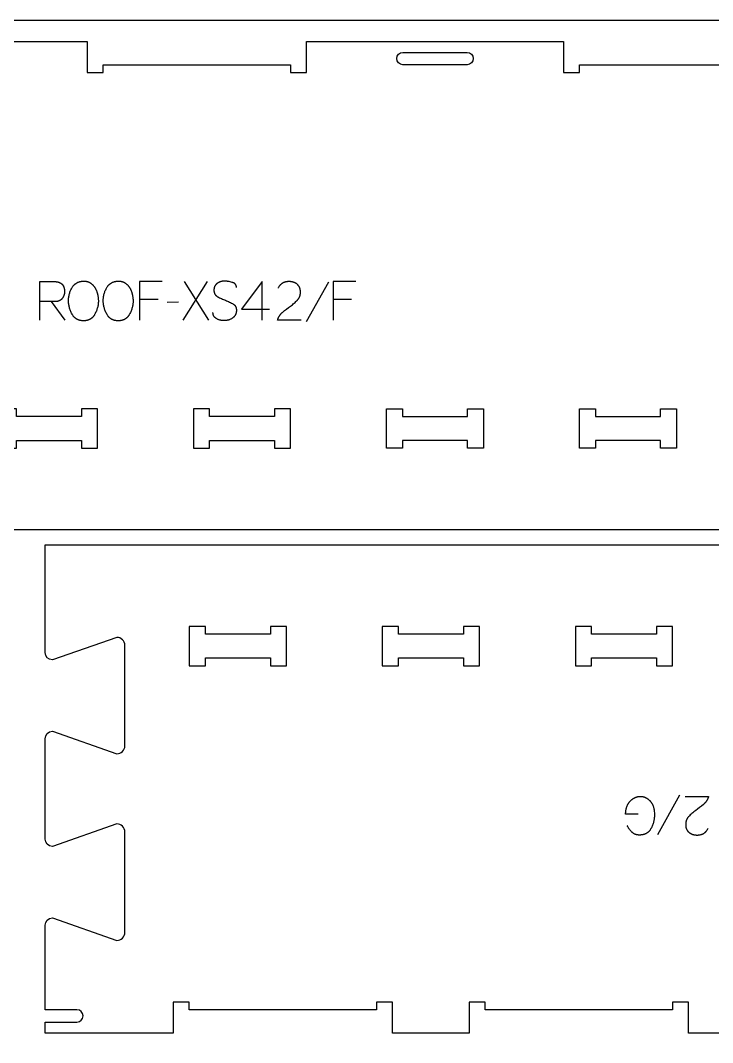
# Model space of a CAD drawing. Extents: x -17068 to -13885, y -84343 to -75479.
# Drawn here: x -15546 to -15008, y -78297 to -77503 of the extents above; entities that cross this region are included whole.
import ezdxf

# ---------------------------------------------------------------- set-up
doc = ezdxf.new("R2010")
doc.units = 0
for name, color, linetype in [('0_SHEET_SPRUCEPLY_2440X122', 1, 'CONTINUOUS'), ('1_ANYTOOL_1MMDEEP_LABELS_S', 2, 'CONTINUOUS'), ('3_ANYTOOL_CUTTHROUGH_INSID', 4, 'CONTINUOUS'), ('4_ANYTOOL_CUTTHROUGH_OUTSI', 5, 'CONTINUOUS')]:
    doc.layers.add(name, color=color, linetype=linetype)

msp = doc.modelspace()

# ---------------------------------------------------------------- linework, layer by layer
at = {"layer": '0_SHEET_SPRUCEPLY_2440X122'}
msp.add_lwpolyline([(-16696.52, -77502.96), (-16696.52, -78722.96), (-14256.52, -78722.96), (-14256.52, -77502.96)], close=True, dxfattribs=at)
at = {"layer": '1_ANYTOOL_1MMDEEP_LABELS_S'}
for points in [[(-15530.93, -77735.93), (-15530.93, -77705.93), (-15519.57, -77705.93), (-15519.08, -77705.94), (-15518.6, -77705.96), (-15518.37, -77705.98), (-15518.15, -77706), (-15517.92, -77706.03), (-15517.7, -77706.06), (-15517.49, -77706.09), (-15517.27, -77706.12), (-15517.07, -77706.16), (-15516.86, -77706.21), (-15516.66, -77706.26), (-15516.46, -77706.31), (-15516.27, -77706.36), (-15516.08, -77706.42), (-15515.9, -77706.49), (-15515.72, -77706.55), (-15515.54, -77706.62), (-15515.37, -77706.7), (-15515.2, -77706.78), (-15515.03, -77706.86), (-15514.87, -77706.95), (-15514.71, -77707.04), (-15514.56, -77707.13), (-15514.41, -77707.23), (-15514.26, -77707.33), (-15514.12, -77707.43), (-15513.98, -77707.54), (-15513.85, -77707.66), (-15513.72, -77707.77), (-15513.59, -77707.89), (-15513.47, -77708.02), (-15513.35, -77708.15), (-15513.24, -77708.28), (-15513.12, -77708.41), (-15513.02, -77708.55), (-15512.91, -77708.7), (-15512.82, -77708.85), (-15512.72, -77709), (-15512.63, -77709.15), (-15512.54, -77709.31), (-15512.46, -77709.47), (-15512.38, -77709.64), (-15512.3, -77709.81), (-15512.23, -77709.98), (-15512.16, -77710.16), (-15512.1, -77710.34), (-15512.04, -77710.53), (-15511.98, -77710.72), (-15511.93, -77710.91), (-15511.88, -77711.11), (-15511.83, -77711.31), (-15511.79, -77711.52), (-15511.76, -77711.73), (-15511.72, -77711.94), (-15511.69, -77712.15), (-15511.67, -77712.37), (-15511.65, -77712.6), (-15511.63, -77712.83), (-15511.61, -77713.29), (-15511.6, -77713.78), (-15511.6, -77713.95), (-15511.61, -77714.13), (-15511.61, -77714.3), (-15511.63, -77714.48), (-15511.64, -77714.65), (-15511.66, -77714.82), (-15511.68, -77714.99), (-15511.71, -77715.16), (-15511.74, -77715.33), (-15511.77, -77715.5), (-15511.81, -77715.67), (-15511.85, -77715.83), (-15511.89, -77716), (-15511.94, -77716.16), (-15511.99, -77716.32), (-15512.04, -77716.49), (-15512.1, -77716.65), (-15512.16, -77716.81), (-15512.23, -77716.97), (-15512.29, -77717.13), (-15512.36, -77717.29), (-15512.44, -77717.44), (-15512.52, -77717.6), (-15512.6, -77717.75), (-15512.68, -77717.91), (-15512.77, -77718.06), (-15512.86, -77718.21), (-15512.96, -77718.37), (-15513.06, -77718.52), (-15513.16, -77718.67), (-15513.27, -77718.81), (-15513.38, -77718.96), (-15513.49, -77719.11), (-15513.6, -77719.25), (-15513.72, -77719.38), (-15513.84, -77719.52), (-15513.96, -77719.64), (-15514.09, -77719.77), (-15514.21, -77719.88), (-15514.34, -77720), (-15514.47, -77720.11), (-15514.61, -77720.21), (-15514.74, -77720.31), (-15514.88, -77720.41), (-15515.02, -77720.5), (-15515.17, -77720.59), (-15515.31, -77720.67), (-15515.46, -77720.75), (-15515.61, -77720.83), (-15515.76, -77720.89), (-15515.92, -77720.96), (-15516.08, -77721.02), (-15516.24, -77721.08), (-15516.4, -77721.13), (-15516.57, -77721.18), (-15516.73, -77721.22), (-15516.9, -77721.26), (-15517.07, -77721.29), (-15517.25, -77721.32), (-15517.43, -77721.35), (-15517.6, -77721.37), (-15517.79, -77721.39), (-15517.97, -77721.4), (-15519.89, -77721.47), (-15521.93, -77721.49), (-15530.88, -77721.49)], [(-15435.66, -77705.93), (-15453.31, -77705.93), (-15453.31, -77735.93)], [(-15400.68, -77705.93), (-15419.58, -77735.93)], [(-15399.44, -77735.93), (-15418.38, -77705.93)], [(-15378.06, -77710.52), (-15378.06, -77710.33), (-15378.06, -77710.24), (-15378.07, -77710.15), (-15378.08, -77710.06), (-15378.08, -77709.97), (-15378.1, -77709.88), (-15378.11, -77709.79), (-15378.12, -77709.7), (-15378.14, -77709.62), (-15378.15, -77709.54), (-15378.17, -77709.45), (-15378.19, -77709.37), (-15378.21, -77709.29), (-15378.24, -77709.21), (-15378.26, -77709.13), (-15378.29, -77709.05), (-15378.32, -77708.97), (-15378.34, -77708.9), (-15378.38, -77708.82), (-15378.41, -77708.75), (-15378.44, -77708.68), (-15378.48, -77708.6), (-15378.52, -77708.53), (-15378.56, -77708.46), (-15378.6, -77708.39), (-15378.64, -77708.33), (-15378.68, -77708.26), (-15378.73, -77708.19), (-15378.78, -77708.13), (-15378.83, -77708.06), (-15378.88, -77708), (-15378.93, -77707.94), (-15378.98, -77707.88), (-15379.04, -77707.82), (-15379.09, -77707.76), (-15379.15, -77707.7), (-15379.21, -77707.65), (-15379.27, -77707.59), (-15379.34, -77707.54), (-15379.4, -77707.48), (-15379.47, -77707.43), (-15379.54, -77707.38), (-15379.61, -77707.33), (-15379.68, -77707.28), (-15379.75, -77707.23), (-15379.82, -77707.18), (-15379.9, -77707.14), (-15379.98, -77707.09), (-15380.06, -77707.05), (-15380.14, -77707), (-15380.22, -77706.96), (-15380.39, -77706.88), (-15380.57, -77706.8), (-15380.75, -77706.73), (-15380.94, -77706.66), (-15381.13, -77706.59), (-15381.33, -77706.53), (-15382.15, -77706.31), (-15382.95, -77706.12), (-15383.73, -77705.96), (-15384.5, -77705.83), (-15384.88, -77705.77), (-15385.26, -77705.72), (-15385.63, -77705.68), (-15386, -77705.65), (-15386.37, -77705.62), (-15386.73, -77705.61), (-15387.09, -77705.59), (-15387.44, -77705.59), (-15387.64, -77705.59), (-15387.83, -77705.6), (-15388.02, -77705.61), (-15388.21, -77705.62), (-15388.4, -77705.63), (-15388.59, -77705.65), (-15388.78, -77705.68), (-15388.97, -77705.7), (-15389.15, -77705.73), (-15389.33, -77705.77), (-15389.52, -77705.81), (-15389.7, -77705.85), (-15389.88, -77705.89), (-15390.06, -77705.94), (-15390.23, -77705.99), (-15390.41, -77706.05), (-15390.58, -77706.1), (-15390.76, -77706.17), (-15390.93, -77706.23), (-15391.1, -77706.3), (-15391.27, -77706.37), (-15391.44, -77706.45), (-15391.61, -77706.53), (-15391.77, -77706.61), (-15391.94, -77706.7), (-15392.1, -77706.79), (-15392.26, -77706.89), (-15392.42, -77706.98), (-15392.58, -77707.09), (-15392.74, -77707.19), (-15392.9, -77707.3), (-15393.06, -77707.41), (-15393.21, -77707.53), (-15393.36, -77707.65), (-15393.5, -77707.77), (-15393.64, -77707.89), (-15393.77, -77708.02), (-15393.9, -77708.15), (-15394.02, -77708.28), (-15394.14, -77708.42), (-15394.26, -77708.56), (-15394.37, -77708.7), (-15394.47, -77708.85), (-15394.57, -77709), (-15394.67, -77709.15), (-15394.76, -77709.31), (-15394.84, -77709.46), (-15394.92, -77709.62), (-15395, -77709.79), (-15395.07, -77709.96), (-15395.13, -77710.13), (-15395.19, -77710.3), (-15395.25, -77710.48), (-15395.3, -77710.66), (-15395.35, -77710.84), (-15395.39, -77711.02), (-15395.42, -77711.21), (-15395.45, -77711.4), (-15395.48, -77711.6), (-15395.5, -77711.8), (-15395.52, -77712), (-15395.53, -77712.2), (-15395.54, -77712.41), (-15395.54, -77712.62), (-15395.54, -77712.83), (-15395.53, -77713.05), (-15395.52, -77713.25), (-15395.5, -77713.46), (-15395.47, -77713.66), (-15395.44, -77713.85), (-15395.41, -77714.05), (-15395.36, -77714.24), (-15395.32, -77714.42), (-15395.27, -77714.6), (-15395.21, -77714.78), (-15395.14, -77714.96), (-15395.11, -77715.04), (-15395.07, -77715.13), (-15395.04, -77715.21), (-15395, -77715.3), (-15394.96, -77715.38), (-15394.92, -77715.46), (-15394.88, -77715.54), (-15394.83, -77715.62), (-15394.79, -77715.7), (-15394.74, -77715.78), (-15394.7, -77715.85), (-15394.65, -77715.93), (-15394.6, -77716), (-15394.54, -77716.08), (-15394.49, -77716.15), (-15394.44, -77716.22), (-15394.38, -77716.29), (-15394.32, -77716.36), (-15394.26, -77716.43), (-15394.2, -77716.5), (-15394.14, -77716.57), (-15394.08, -77716.64), (-15394.02, -77716.7), (-15393.95, -77716.77), (-15393.82, -77716.89), (-15393.67, -77717.02), (-15393.53, -77717.13), (-15393.38, -77717.25), (-15393.22, -77717.36), (-15393.06, -77717.47), (-15392.89, -77717.58), (-15392.71, -77717.68), (-15392, -77718.07), (-15391.27, -77718.45), (-15390.52, -77718.81), (-15389.76, -77719.17), (-15388.98, -77719.52), (-15388.18, -77719.85), (-15387.37, -77720.17), (-15386.54, -77720.48), (-15385.72, -77720.8), (-15384.91, -77721.12), (-15384.12, -77721.47), (-15383.36, -77721.83), (-15382.61, -77722.2), (-15381.89, -77722.59), (-15381.18, -77723), (-15380.5, -77723.42), (-15380.33, -77723.53), (-15380.17, -77723.64), (-15380.02, -77723.76), (-15379.94, -77723.82), (-15379.87, -77723.88), (-15379.8, -77723.94), (-15379.73, -77724), (-15379.66, -77724.07), (-15379.59, -77724.13), (-15379.53, -77724.2), (-15379.46, -77724.27), (-15379.4, -77724.33), (-15379.34, -77724.4), (-15379.28, -77724.47), (-15379.22, -77724.54), (-15379.16, -77724.61), (-15379.1, -77724.69), (-15379.05, -77724.76), (-15379, -77724.84), (-15378.95, -77724.91), (-15378.9, -77724.99), (-15378.85, -77725.07), (-15378.8, -77725.14), (-15378.75, -77725.22), (-15378.71, -77725.3), (-15378.67, -77725.39), (-15378.63, -77725.47), (-15378.59, -77725.55), (-15378.55, -77725.64), (-15378.51, -77725.72), (-15378.48, -77725.81), (-15378.44, -77725.9), (-15378.41, -77725.98), (-15378.38, -77726.07), (-15378.35, -77726.16), (-15378.32, -77726.26), (-15378.3, -77726.35), (-15378.25, -77726.54), (-15378.2, -77726.73), (-15378.17, -77726.92), (-15378.14, -77727.12), (-15378.11, -77727.33), (-15378.09, -77727.53), (-15378.08, -77727.75), (-15378.07, -77727.96), (-15378.07, -77728.18), (-15378.07, -77728.4), (-15378.08, -77728.63), (-15378.1, -77728.86), (-15378.12, -77729.09), (-15378.15, -77729.32), (-15378.18, -77729.54), (-15378.21, -77729.76), (-15378.26, -77729.98), (-15378.3, -77730.19), (-15378.35, -77730.4), (-15378.41, -77730.61), (-15378.47, -77730.81), (-15378.54, -77731.01), (-15378.61, -77731.2), (-15378.69, -77731.39), (-15378.77, -77731.58), (-15378.85, -77731.76), (-15378.95, -77731.94), (-15379.04, -77732.11), (-15379.14, -77732.29), (-15379.25, -77732.45), (-15379.36, -77732.62), (-15379.48, -77732.78), (-15379.6, -77732.93), (-15379.73, -77733.09), (-15379.86, -77733.24), (-15380, -77733.38), (-15380.14, -77733.52), (-15380.28, -77733.66), (-15380.44, -77733.8), (-15380.59, -77733.93), (-15380.75, -77734.05), (-15380.92, -77734.18), (-15381.09, -77734.3), (-15381.27, -77734.41), (-15381.63, -77734.63), (-15382, -77734.84), (-15382.36, -77735.03), (-15382.73, -77735.21), (-15383.11, -77735.38), (-15383.49, -77735.53), (-15383.68, -77735.6), (-15383.87, -77735.67), (-15384.06, -77735.73), (-15384.25, -77735.79), (-15384.45, -77735.85), (-15384.64, -77735.9), (-15384.84, -77735.95), (-15385.04, -77735.99), (-15385.23, -77736.04), (-15385.43, -77736.08), (-15385.63, -77736.11), (-15385.83, -77736.14), (-15386.03, -77736.17), (-15386.23, -77736.2), (-15386.64, -77736.24), (-15387.05, -77736.26), (-15387.46, -77736.28), (-15387.88, -77736.28), (-15388.28, -77736.26), (-15388.69, -77736.23), (-15389.09, -77736.2), (-15389.48, -77736.14), (-15389.87, -77736.08), (-15390.26, -77736), (-15390.64, -77735.91), (-15391.02, -77735.81), (-15391.39, -77735.69), (-15391.76, -77735.57), (-15392.12, -77735.42), (-15392.48, -77735.27), (-15392.83, -77735.1), (-15393.18, -77734.93), (-15393.53, -77734.73), (-15393.7, -77734.63), (-15393.86, -77734.53), (-15394.02, -77734.42), (-15394.17, -77734.31), (-15394.32, -77734.2), (-15394.46, -77734.09), (-15394.6, -77733.97), (-15394.73, -77733.85), (-15394.85, -77733.72), (-15394.97, -77733.6), (-15395.09, -77733.47), (-15395.2, -77733.33), (-15395.25, -77733.27), (-15395.3, -77733.2), (-15395.35, -77733.13), (-15395.4, -77733.06), (-15395.45, -77732.99), (-15395.5, -77732.92), (-15395.54, -77732.85), (-15395.58, -77732.77), (-15395.63, -77732.7), (-15395.67, -77732.63), (-15395.71, -77732.55), (-15395.75, -77732.47), (-15395.78, -77732.4), (-15395.82, -77732.32), (-15395.85, -77732.24), (-15395.88, -77732.17), (-15395.92, -77732.09), (-15395.95, -77732.01), (-15395.97, -77731.93), (-15396, -77731.84), (-15396.05, -77731.68), (-15396.1, -77731.51), (-15396.14, -77731.34), (-15396.17, -77731.17), (-15396.2, -77730.99), (-15396.23, -77730.81), (-15396.25, -77730.63), (-15396.26, -77730.44), (-15396.27, -77730.25), (-15396.27, -77730.06)], [(-15358.04, -77735.93), (-15358, -77705.89), (-15374.03, -77727.28)], [(-15327.83, -77735.89), (-15346.13, -77735.85), (-15345.98, -77735.39), (-15345.9, -77735.17), (-15345.82, -77734.95), (-15345.73, -77734.73), (-15345.65, -77734.51), (-15345.55, -77734.29), (-15345.46, -77734.08), (-15345.36, -77733.87), (-15345.25, -77733.66), (-15345.15, -77733.46), (-15345.04, -77733.26), (-15344.92, -77733.05), (-15344.8, -77732.86), (-15344.68, -77732.66), (-15344.56, -77732.47), (-15344.43, -77732.28), (-15344.3, -77732.09), (-15344.16, -77731.9), (-15344.02, -77731.72), (-15343.88, -77731.54), (-15343.73, -77731.36), (-15343.58, -77731.18), (-15343.43, -77731.01), (-15343.27, -77730.83), (-15343.11, -77730.66), (-15342.95, -77730.5), (-15342.78, -77730.33), (-15342.61, -77730.17), (-15342.44, -77730.01), (-15342.08, -77729.7), (-15340.6, -77728.48), (-15339.11, -77727.29), (-15337.6, -77726.13), (-15336.08, -77725), (-15335.32, -77724.44), (-15334.59, -77723.87), (-15333.88, -77723.3), (-15333.19, -77722.71), (-15332.52, -77722.12), (-15331.88, -77721.52), (-15331.26, -77720.91), (-15330.66, -77720.29), (-15330.51, -77720.13), (-15330.37, -77719.98), (-15330.23, -77719.81), (-15330.1, -77719.65), (-15329.98, -77719.49), (-15329.85, -77719.32), (-15329.74, -77719.15), (-15329.62, -77718.98), (-15329.52, -77718.8), (-15329.41, -77718.62), (-15329.31, -77718.44), (-15329.22, -77718.26), (-15329.13, -77718.08), (-15329.04, -77717.89), (-15328.96, -77717.71), (-15328.89, -77717.52), (-15328.82, -77717.32), (-15328.75, -77717.13), (-15328.69, -77716.93), (-15328.63, -77716.73), (-15328.58, -77716.53), (-15328.53, -77716.33), (-15328.49, -77716.12), (-15328.45, -77715.91), (-15328.41, -77715.7), (-15328.38, -77715.49), (-15328.36, -77715.27), (-15328.34, -77715.05), (-15328.32, -77714.83), (-15328.31, -77714.61), (-15328.3, -77714.39), (-15328.3, -77714.16), (-15328.3, -77713.91), (-15328.31, -77713.67), (-15328.32, -77713.42), (-15328.34, -77713.18), (-15328.36, -77712.95), (-15328.39, -77712.72), (-15328.42, -77712.49), (-15328.46, -77712.27), (-15328.5, -77712.05), (-15328.55, -77711.83), (-15328.6, -77711.62), (-15328.65, -77711.41), (-15328.72, -77711.21), (-15328.78, -77711.01), (-15328.85, -77710.81), (-15328.93, -77710.62), (-15329.01, -77710.43), (-15329.1, -77710.24), (-15329.19, -77710.06), (-15329.29, -77709.88), (-15329.39, -77709.7), (-15329.49, -77709.53), (-15329.61, -77709.37), (-15329.72, -77709.2), (-15329.84, -77709.04), (-15329.97, -77708.89), (-15330.1, -77708.74), (-15330.23, -77708.59), (-15330.38, -77708.44), (-15330.52, -77708.3), (-15330.67, -77708.17), (-15330.83, -77708.03), (-15330.99, -77707.9), (-15331.15, -77707.78), (-15331.31, -77707.66), (-15331.48, -77707.54), (-15331.65, -77707.43), (-15331.82, -77707.32), (-15332, -77707.22), (-15332.17, -77707.11), (-15332.35, -77707.02), (-15332.54, -77706.93), (-15332.72, -77706.84), (-15332.91, -77706.75), (-15333.1, -77706.67), (-15333.29, -77706.6), (-15333.49, -77706.53), (-15333.69, -77706.46), (-15333.89, -77706.39), (-15334.09, -77706.34), (-15334.3, -77706.28), (-15334.51, -77706.23), (-15334.72, -77706.18), (-15334.93, -77706.14), (-15335.15, -77706.1), (-15335.37, -77706.06), (-15335.59, -77706.03), (-15335.81, -77706.01), (-15336.04, -77705.98), (-15336.27, -77705.97), (-15336.5, -77705.95), (-15336.74, -77705.94), (-15337.21, -77705.93), (-15337.58, -77705.94), (-15337.94, -77705.95), (-15338.29, -77705.98), (-15338.64, -77706.01), (-15338.98, -77706.06), (-15339.31, -77706.11), (-15339.64, -77706.18), (-15339.96, -77706.25), (-15340.28, -77706.34), (-15340.43, -77706.38), (-15340.58, -77706.43), (-15340.73, -77706.48), (-15340.88, -77706.54), (-15341.03, -77706.59), (-15341.18, -77706.65), (-15341.32, -77706.71), (-15341.47, -77706.77), (-15341.61, -77706.84), (-15341.75, -77706.91), (-15341.89, -77706.98), (-15342.02, -77707.05), (-15342.16, -77707.13), (-15342.29, -77707.21), (-15342.42, -77707.29), (-15342.55, -77707.37), (-15342.68, -77707.46), (-15342.81, -77707.55), (-15342.93, -77707.64), (-15343.06, -77707.73), (-15343.18, -77707.83), (-15343.3, -77707.93), (-15343.42, -77708.03), (-15343.54, -77708.13), (-15343.65, -77708.24), (-15343.77, -77708.34), (-15343.88, -77708.45), (-15343.99, -77708.57), (-15344.1, -77708.68), (-15344.2, -77708.8), (-15344.31, -77708.92), (-15344.41, -77709.05), (-15344.62, -77709.3), (-15344.81, -77709.56), (-15345, -77709.84), (-15345.19, -77710.12), (-15345.36, -77710.42), (-15345.53, -77710.72), (-15345.7, -77711.03)], [(-15306.61, -77706.4), (-15323.8, -77737.18)], [(-15285.36, -77705.93), (-15303.01, -77705.93), (-15303.01, -77735.93)], [(-15521.93, -77721.49), (-15511.47, -77735.98)], [(-15438.83, -77719.9), (-15453.31, -77719.9)], [(-15423.01, -77722.05), (-15431.8, -77722.13)], [(-15288.53, -77719.9), (-15303.01, -77719.9)], [(-15374.03, -77727.28), (-15352.26, -77727.28)], [(-15065.89, -78119.88), (-15075.67, -78119.84), (-15075.63, -78119.01), (-15075.57, -78118.2), (-15075.53, -78117.81), (-15075.48, -78117.43), (-15075.43, -78117.05), (-15075.37, -78116.67), (-15075.3, -78116.3), (-15075.23, -78115.94), (-15075.15, -78115.59), (-15075.06, -78115.24), (-15074.97, -78114.9), (-15074.87, -78114.56), (-15074.77, -78114.23), (-15074.65, -78113.91), (-15074.53, -78113.59), (-15074.41, -78113.28), (-15074.28, -78112.98), (-15074.14, -78112.68), (-15073.99, -78112.39), (-15073.84, -78112.1), (-15073.68, -78111.82), (-15073.52, -78111.55), (-15073.34, -78111.28), (-15073.17, -78111.02), (-15072.98, -78110.77), (-15072.79, -78110.52), (-15072.59, -78110.28), (-15072.39, -78110.04), (-15072.18, -78109.82), (-15071.96, -78109.59), (-15071.74, -78109.38), (-15071.51, -78109.17), (-15071.29, -78108.96), (-15071.06, -78108.77), (-15070.84, -78108.58), (-15070.61, -78108.4), (-15070.38, -78108.22), (-15070.15, -78108.05), (-15069.92, -78107.89), (-15069.69, -78107.74), (-15069.45, -78107.59), (-15069.22, -78107.45), (-15068.98, -78107.31), (-15068.75, -78107.18), (-15068.51, -78107.06), (-15068.27, -78106.95), (-15068.03, -78106.84), (-15067.78, -78106.74), (-15067.54, -78106.64), (-15067.3, -78106.56), (-15067.05, -78106.48), (-15066.8, -78106.4), (-15066.55, -78106.33), (-15066.3, -78106.27), (-15066.05, -78106.22), (-15065.8, -78106.17), (-15065.55, -78106.13), (-15065.29, -78106.1), (-15065.04, -78106.07), (-15064.78, -78106.05), (-15064.52, -78106.04), (-15064.27, -78106.04), (-15064.01, -78106.04), (-15063.75, -78106.04), (-15063.49, -78106.06), (-15063.24, -78106.08), (-15062.98, -78106.11), (-15062.73, -78106.15), (-15062.48, -78106.19), (-15062.23, -78106.24), (-15061.98, -78106.3), (-15061.74, -78106.36), (-15061.49, -78106.43), (-15061.25, -78106.51), (-15061.01, -78106.59), (-15060.77, -78106.69), (-15060.53, -78106.79), (-15060.29, -78106.89), (-15060.05, -78107.01), (-15059.82, -78107.13), (-15059.59, -78107.25), (-15059.35, -78107.39), (-15059.12, -78107.53), (-15058.89, -78107.68), (-15058.67, -78107.83), (-15058.44, -78108), (-15058.21, -78108.17), (-15057.99, -78108.34), (-15057.77, -78108.53), (-15057.55, -78108.72), (-15057.33, -78108.91), (-15057.11, -78109.12), (-15056.89, -78109.33), (-15056.68, -78109.55), (-15056.47, -78109.78), (-15056.26, -78110.01), (-15056.07, -78110.25), (-15055.88, -78110.5), (-15055.69, -78110.76), (-15055.51, -78111.02), (-15055.34, -78111.29), (-15055.18, -78111.57), (-15055.02, -78111.86), (-15054.87, -78112.15), (-15054.73, -78112.46), (-15054.59, -78112.77), (-15054.46, -78113.08), (-15054.34, -78113.41), (-15054.22, -78113.74), (-15054.11, -78114.08), (-15054, -78114.43), (-15053.91, -78114.79), (-15053.82, -78115.15), (-15053.73, -78115.52), (-15053.66, -78115.9), (-15053.59, -78116.28), (-15053.52, -78116.68), (-15053.47, -78117.08), (-15053.42, -78117.49), (-15053.37, -78117.9), (-15053.3, -78118.76), (-15053.26, -78119.65), (-15053.25, -78120.56), (-15053.26, -78121.24), (-15053.29, -78121.92), (-15053.35, -78122.59), (-15053.42, -78123.26), (-15053.51, -78123.93), (-15053.63, -78124.59), (-15053.76, -78125.25), (-15053.92, -78125.91), (-15054.1, -78126.56), (-15054.3, -78127.21), (-15054.52, -78127.86), (-15054.76, -78128.5), (-15055.02, -78129.14), (-15055.3, -78129.78), (-15055.61, -78130.41), (-15055.93, -78131.04), (-15056.1, -78131.35), (-15056.28, -78131.65), (-15056.46, -78131.94), (-15056.66, -78132.22), (-15056.86, -78132.49), (-15056.96, -78132.62), (-15057.06, -78132.75), (-15057.17, -78132.88), (-15057.28, -78133), (-15057.39, -78133.13), (-15057.5, -78133.25), (-15057.61, -78133.36), (-15057.73, -78133.48), (-15057.84, -78133.59), (-15057.96, -78133.7), (-15058.08, -78133.81), (-15058.2, -78133.91), (-15058.33, -78134.01), (-15058.45, -78134.11), (-15058.58, -78134.21), (-15058.71, -78134.3), (-15058.84, -78134.4), (-15058.97, -78134.49), (-15059.11, -78134.57), (-15059.25, -78134.66), (-15059.38, -78134.74), (-15059.52, -78134.82), (-15059.67, -78134.9), (-15059.81, -78134.97), (-15059.96, -78135.04), (-15060.1, -78135.11), (-15060.25, -78135.18), (-15060.4, -78135.25), (-15060.55, -78135.31), (-15060.71, -78135.37), (-15060.87, -78135.43), (-15061.02, -78135.48), (-15061.34, -78135.59), (-15061.67, -78135.68), (-15062.01, -78135.76), (-15062.35, -78135.84), (-15062.7, -78135.9), (-15063.06, -78135.96), (-15063.42, -78136), (-15063.79, -78136.03), (-15064.17, -78136.06), (-15064.56, -78136.07), (-15064.95, -78136.08), (-15065.17, -78136.08), (-15065.4, -78136.07), (-15065.61, -78136.06), (-15065.83, -78136.04), (-15066.04, -78136.02), (-15066.25, -78136), (-15066.46, -78135.97), (-15066.67, -78135.94), (-15066.87, -78135.9), (-15067.07, -78135.86), (-15067.27, -78135.81), (-15067.46, -78135.76), (-15067.65, -78135.7), (-15067.84, -78135.64), (-15068.03, -78135.58), (-15068.21, -78135.51), (-15068.39, -78135.44), (-15068.57, -78135.36), (-15068.75, -78135.28), (-15068.92, -78135.19), (-15069.09, -78135.1), (-15069.26, -78135), (-15069.43, -78134.9), (-15069.59, -78134.8), (-15069.75, -78134.69), (-15069.91, -78134.58), (-15070.06, -78134.46), (-15070.22, -78134.34), (-15070.37, -78134.21), (-15070.51, -78134.08), (-15070.66, -78133.95), (-15070.8, -78133.81), (-15071.08, -78133.52), (-15071.35, -78133.23), (-15071.62, -78132.93), (-15071.87, -78132.63), (-15072.13, -78132.33), (-15072.37, -78132.02), (-15072.61, -78131.7), (-15072.84, -78131.39), (-15073.07, -78131.06), (-15073.29, -78130.73), (-15073.5, -78130.4), (-15073.71, -78130.06), (-15073.91, -78129.72), (-15074.1, -78129.37), (-15074.29, -78129.02), (-15074.47, -78128.66)], [(-15050.68, -78135.61), (-15033.49, -78104.84)], [(-15029.47, -78106.12), (-15011.17, -78106.16), (-15011.31, -78106.62), (-15011.39, -78106.84), (-15011.47, -78107.07), (-15011.56, -78107.29), (-15011.65, -78107.5), (-15011.74, -78107.72), (-15011.84, -78107.93), (-15011.94, -78108.14), (-15012.04, -78108.35), (-15012.15, -78108.55), (-15012.26, -78108.76), (-15012.37, -78108.96), (-15012.49, -78109.16), (-15012.61, -78109.35), (-15012.73, -78109.54), (-15012.86, -78109.74), (-15013, -78109.92), (-15013.13, -78110.11), (-15013.27, -78110.29), (-15013.41, -78110.48), (-15013.56, -78110.65), (-15013.71, -78110.83), (-15013.86, -78111.01), (-15014.02, -78111.18), (-15014.18, -78111.35), (-15014.34, -78111.51), (-15014.51, -78111.68), (-15014.68, -78111.84), (-15014.86, -78112), (-15015.22, -78112.31), (-15016.69, -78113.53), (-15018.18, -78114.72), (-15019.69, -78115.88), (-15021.22, -78117.01), (-15021.97, -78117.57), (-15022.7, -78118.14), (-15023.41, -78118.71), (-15024.1, -78119.3), (-15024.77, -78119.89), (-15025.41, -78120.49), (-15026.04, -78121.1), (-15026.64, -78121.72), (-15026.78, -78121.88), (-15026.92, -78122.04), (-15027.06, -78122.2), (-15027.19, -78122.36), (-15027.32, -78122.53), (-15027.44, -78122.69), (-15027.56, -78122.86), (-15027.67, -78123.04), (-15027.78, -78123.21), (-15027.88, -78123.39), (-15027.98, -78123.57), (-15028.07, -78123.75), (-15028.16, -78123.93), (-15028.25, -78124.12), (-15028.33, -78124.31), (-15028.4, -78124.5), (-15028.48, -78124.69), (-15028.54, -78124.88), (-15028.6, -78125.08), (-15028.66, -78125.28), (-15028.72, -78125.48), (-15028.76, -78125.69), (-15028.81, -78125.89), (-15028.85, -78126.1), (-15028.88, -78126.31), (-15028.91, -78126.52), (-15028.94, -78126.74), (-15028.96, -78126.96), (-15028.97, -78127.18), (-15028.98, -78127.4), (-15028.99, -78127.62), (-15028.99, -78127.85), (-15028.99, -78128.1), (-15028.98, -78128.35), (-15028.97, -78128.59), (-15028.95, -78128.83), (-15028.93, -78129.06), (-15028.9, -78129.29), (-15028.87, -78129.52), (-15028.84, -78129.74), (-15028.79, -78129.96), (-15028.75, -78130.18), (-15028.7, -78130.39), (-15028.64, -78130.6), (-15028.58, -78130.8), (-15028.51, -78131.01), (-15028.44, -78131.2), (-15028.36, -78131.4), (-15028.28, -78131.59), (-15028.19, -78131.77), (-15028.1, -78131.95), (-15028.01, -78132.13), (-15027.9, -78132.31), (-15027.8, -78132.48), (-15027.69, -78132.64), (-15027.57, -78132.81), (-15027.45, -78132.97), (-15027.32, -78133.12), (-15027.19, -78133.28), (-15027.06, -78133.42), (-15026.92, -78133.57), (-15026.77, -78133.71), (-15026.62, -78133.85), (-15026.47, -78133.98), (-15026.31, -78134.11), (-15026.14, -78134.23), (-15025.98, -78134.35), (-15025.81, -78134.47), (-15025.64, -78134.58), (-15025.47, -78134.69), (-15025.3, -78134.8), (-15025.12, -78134.9), (-15024.94, -78134.99), (-15024.76, -78135.09), (-15024.57, -78135.17), (-15024.38, -78135.26), (-15024.19, -78135.34), (-15024, -78135.41), (-15023.8, -78135.49), (-15023.6, -78135.55), (-15023.4, -78135.62), (-15023.2, -78135.68), (-15022.99, -78135.73), (-15022.79, -78135.78), (-15022.57, -78135.83), (-15022.36, -78135.87), (-15022.14, -78135.91), (-15021.93, -78135.95), (-15021.7, -78135.98), (-15021.48, -78136), (-15021.25, -78136.03), (-15021.02, -78136.05), (-15020.79, -78136.06), (-15020.56, -78136.07), (-15020.08, -78136.08), (-15019.71, -78136.07), (-15019.35, -78136.06), (-15019, -78136.03), (-15018.65, -78136), (-15018.31, -78135.95), (-15017.98, -78135.9), (-15017.65, -78135.83), (-15017.33, -78135.76), (-15017.02, -78135.67), (-15016.86, -78135.63), (-15016.71, -78135.58), (-15016.56, -78135.53), (-15016.41, -78135.48), (-15016.26, -78135.42), (-15016.11, -78135.36), (-15015.97, -78135.3), (-15015.83, -78135.24), (-15015.68, -78135.17), (-15015.54, -78135.1), (-15015.41, -78135.03), (-15015.27, -78134.96), (-15015.13, -78134.88), (-15015, -78134.8), (-15014.87, -78134.72), (-15014.74, -78134.64), (-15014.61, -78134.55), (-15014.48, -78134.46), (-15014.36, -78134.37), (-15014.23, -78134.28), (-15014.11, -78134.18), (-15013.99, -78134.09), (-15013.87, -78133.99), (-15013.76, -78133.88), (-15013.64, -78133.78), (-15013.53, -78133.67), (-15013.42, -78133.56), (-15013.3, -78133.44), (-15013.2, -78133.33), (-15013.09, -78133.21), (-15012.98, -78133.09), (-15012.88, -78132.97), (-15012.68, -78132.71), (-15012.48, -78132.45), (-15012.29, -78132.17), (-15012.11, -78131.89), (-15011.93, -78131.6), (-15011.76, -78131.29), (-15011.59, -78130.98)]]:
    msp.add_lwpolyline(points, dxfattribs=at)
for points in [[(-15496.47, -77705.59), (-15496.1, -77705.6), (-15495.73, -77705.61), (-15495.38, -77705.64), (-15495.03, -77705.68), (-15494.85, -77705.71), (-15494.68, -77705.73), (-15494.51, -77705.77), (-15494.35, -77705.8), (-15494.18, -77705.83), (-15494.02, -77705.87), (-15493.86, -77705.92), (-15493.7, -77705.96), (-15493.54, -77706.01), (-15493.38, -77706.06), (-15493.23, -77706.11), (-15493.07, -77706.17), (-15492.92, -77706.23), (-15492.77, -77706.29), (-15492.62, -77706.35), (-15492.48, -77706.42), (-15492.33, -77706.49), (-15492.19, -77706.57), (-15492.05, -77706.64), (-15491.91, -77706.72), (-15491.77, -77706.8), (-15491.64, -77706.89), (-15491.5, -77706.98), (-15491.37, -77707.07), (-15491.11, -77707.26), (-15490.86, -77707.45), (-15490.61, -77707.65), (-15490.37, -77707.86), (-15490.13, -77708.07), (-15489.9, -77708.29), (-15489.68, -77708.51), (-15489.46, -77708.75), (-15489.25, -77708.98), (-15489.04, -77709.23), (-15488.84, -77709.48), (-15488.64, -77709.73), (-15488.45, -77710), (-15488.27, -77710.26), (-15488.09, -77710.54), (-15487.92, -77710.82), (-15487.75, -77711.1), (-15487.59, -77711.39), (-15487.44, -77711.69), (-15487.29, -77711.98), (-15487.15, -77712.28), (-15487.01, -77712.59), (-15486.88, -77712.9), (-15486.75, -77713.21), (-15486.63, -77713.52), (-15486.52, -77713.84), (-15486.41, -77714.17), (-15486.31, -77714.49), (-15486.21, -77714.82), (-15486.12, -77715.15), (-15486.03, -77715.49), (-15485.95, -77715.83), (-15485.8, -77716.52), (-15485.68, -77717.19), (-15485.57, -77717.86), (-15485.48, -77718.52), (-15485.41, -77719.18), (-15485.37, -77719.83), (-15485.34, -77720.47), (-15485.33, -77721.1), (-15485.34, -77721.74), (-15485.37, -77722.38), (-15485.42, -77723.02), (-15485.5, -77723.65), (-15485.6, -77724.29), (-15485.72, -77724.93), (-15485.86, -77725.57), (-15486.02, -77726.2), (-15486.2, -77726.84), (-15486.41, -77727.48), (-15486.63, -77728.12), (-15486.88, -77728.75), (-15487.15, -77729.39), (-15487.44, -77730.03), (-15487.76, -77730.67), (-15488.09, -77731.3), (-15488.27, -77731.62), (-15488.45, -77731.92), (-15488.64, -77732.22), (-15488.83, -77732.5), (-15489.03, -77732.77), (-15489.24, -77733.04), (-15489.45, -77733.29), (-15489.67, -77733.54), (-15489.79, -77733.65), (-15489.9, -77733.77), (-15490.01, -77733.88), (-15490.13, -77733.99), (-15490.25, -77734.1), (-15490.37, -77734.21), (-15490.49, -77734.31), (-15490.61, -77734.41), (-15490.74, -77734.51), (-15490.86, -77734.61), (-15490.99, -77734.7), (-15491.12, -77734.79), (-15491.25, -77734.88), (-15491.38, -77734.97), (-15491.52, -77735.05), (-15491.65, -77735.13), (-15491.79, -77735.21), (-15491.93, -77735.28), (-15492.07, -77735.36), (-15492.21, -77735.43), (-15492.35, -77735.5), (-15492.5, -77735.56), (-15492.65, -77735.63), (-15492.79, -77735.69), (-15492.94, -77735.75), (-15493.09, -77735.8), (-15493.25, -77735.86), (-15493.4, -77735.91), (-15493.71, -77736), (-15494.03, -77736.09), (-15494.36, -77736.16), (-15494.69, -77736.23), (-15495.03, -77736.28), (-15495.37, -77736.33), (-15495.72, -77736.36), (-15496.08, -77736.38), (-15496.44, -77736.4), (-15496.81, -77736.4), (-15497.2, -77736.4), (-15497.57, -77736.38), (-15497.94, -77736.36), (-15498.3, -77736.32), (-15498.66, -77736.28), (-15499.01, -77736.22), (-15499.35, -77736.16), (-15499.69, -77736.08), (-15500.01, -77735.99), (-15500.34, -77735.9), (-15500.5, -77735.85), (-15500.65, -77735.79), (-15500.81, -77735.73), (-15500.96, -77735.68), (-15501.11, -77735.61), (-15501.27, -77735.55), (-15501.41, -77735.48), (-15501.56, -77735.41), (-15501.71, -77735.34), (-15501.85, -77735.27), (-15501.99, -77735.19), (-15502.13, -77735.11), (-15502.27, -77735.03), (-15502.41, -77734.94), (-15502.54, -77734.85), (-15502.68, -77734.76), (-15502.81, -77734.67), (-15502.94, -77734.58), (-15503.07, -77734.48), (-15503.2, -77734.38), (-15503.32, -77734.28), (-15503.45, -77734.17), (-15503.57, -77734.06), (-15503.69, -77733.95), (-15503.81, -77733.84), (-15503.92, -77733.73), (-15504.04, -77733.61), (-15504.15, -77733.49), (-15504.27, -77733.36), (-15504.38, -77733.24), (-15504.59, -77732.98), (-15504.8, -77732.71), (-15505, -77732.43), (-15505.2, -77732.15), (-15505.39, -77731.85), (-15505.57, -77731.54), (-15505.75, -77731.22), (-15506.08, -77730.57), (-15506.4, -77729.92), (-15506.69, -77729.27), (-15506.96, -77728.62), (-15507.21, -77727.97), (-15507.43, -77727.32), (-15507.64, -77726.67), (-15507.82, -77726.02), (-15507.98, -77725.37), (-15508.12, -77724.72), (-15508.24, -77724.07), (-15508.34, -77723.42), (-15508.42, -77722.76), (-15508.47, -77722.11), (-15508.5, -77721.46), (-15508.51, -77720.8), (-15508.5, -77720.11), (-15508.47, -77719.42), (-15508.41, -77718.74), (-15508.33, -77718.07), (-15508.23, -77717.4), (-15508.11, -77716.73), (-15507.96, -77716.07), (-15507.79, -77715.42), (-15507.6, -77714.77), (-15507.38, -77714.13), (-15507.15, -77713.5), (-15506.89, -77712.87), (-15506.6, -77712.25), (-15506.3, -77711.63), (-15505.97, -77711.02), (-15505.62, -77710.41), (-15505.44, -77710.12), (-15505.25, -77709.83), (-15505.05, -77709.55), (-15504.84, -77709.28), (-15504.63, -77709.02), (-15504.42, -77708.77), (-15504.19, -77708.53), (-15503.96, -77708.3), (-15503.85, -77708.19), (-15503.73, -77708.08), (-15503.61, -77707.97), (-15503.48, -77707.87), (-15503.36, -77707.77), (-15503.23, -77707.67), (-15503.11, -77707.57), (-15502.98, -77707.47), (-15502.85, -77707.38), (-15502.71, -77707.29), (-15502.58, -77707.2), (-15502.45, -77707.12), (-15502.31, -77707.03), (-15502.17, -77706.95), (-15502.03, -77706.87), (-15501.89, -77706.8), (-15501.74, -77706.72), (-15501.6, -77706.65), (-15501.3, -77706.51), (-15501, -77706.39), (-15500.69, -77706.27), (-15500.37, -77706.16), (-15500.05, -77706.06), (-15499.72, -77705.97), (-15499.39, -77705.89), (-15499.05, -77705.82), (-15498.7, -77705.76), (-15498.34, -77705.71), (-15497.98, -77705.67), (-15497.61, -77705.63), (-15497.24, -77705.61), (-15496.86, -77705.6)], [(-15469.51, -77705.59), (-15469.14, -77705.6), (-15468.78, -77705.61), (-15468.42, -77705.64), (-15468.07, -77705.68), (-15467.9, -77705.71), (-15467.73, -77705.73), (-15467.56, -77705.77), (-15467.39, -77705.8), (-15467.22, -77705.83), (-15467.06, -77705.87), (-15466.9, -77705.92), (-15466.74, -77705.96), (-15466.58, -77706.01), (-15466.42, -77706.06), (-15466.27, -77706.11), (-15466.11, -77706.17), (-15465.96, -77706.23), (-15465.81, -77706.29), (-15465.67, -77706.35), (-15465.52, -77706.42), (-15465.37, -77706.49), (-15465.23, -77706.57), (-15465.09, -77706.64), (-15464.95, -77706.72), (-15464.81, -77706.8), (-15464.68, -77706.89), (-15464.55, -77706.98), (-15464.41, -77707.07), (-15464.15, -77707.26), (-15463.9, -77707.45), (-15463.65, -77707.65), (-15463.41, -77707.86), (-15463.17, -77708.07), (-15462.94, -77708.29), (-15462.72, -77708.51), (-15462.5, -77708.75), (-15462.29, -77708.98), (-15462.08, -77709.23), (-15461.88, -77709.48), (-15461.68, -77709.73), (-15461.5, -77710), (-15461.31, -77710.26), (-15461.13, -77710.54), (-15460.96, -77710.82), (-15460.8, -77711.1), (-15460.64, -77711.39), (-15460.48, -77711.69), (-15460.33, -77711.98), (-15460.19, -77712.28), (-15460.05, -77712.59), (-15459.92, -77712.9), (-15459.8, -77713.21), (-15459.67, -77713.52), (-15459.56, -77713.84), (-15459.45, -77714.17), (-15459.35, -77714.49), (-15459.25, -77714.82), (-15459.16, -77715.15), (-15459.07, -77715.49), (-15458.99, -77715.83), (-15458.85, -77716.52), (-15458.72, -77717.19), (-15458.61, -77717.86), (-15458.53, -77718.52), (-15458.46, -77719.18), (-15458.41, -77719.83), (-15458.38, -77720.47), (-15458.37, -77721.1), (-15458.38, -77721.74), (-15458.41, -77722.38), (-15458.47, -77723.02), (-15458.54, -77723.65), (-15458.64, -77724.29), (-15458.76, -77724.93), (-15458.9, -77725.57), (-15459.06, -77726.2), (-15459.24, -77726.84), (-15459.45, -77727.48), (-15459.68, -77728.12), (-15459.93, -77728.75), (-15460.2, -77729.39), (-15460.49, -77730.03), (-15460.8, -77730.67), (-15461.13, -77731.3), (-15461.31, -77731.62), (-15461.49, -77731.92), (-15461.68, -77732.22), (-15461.88, -77732.5), (-15462.08, -77732.77), (-15462.28, -77733.04), (-15462.5, -77733.29), (-15462.72, -77733.54), (-15462.83, -77733.65), (-15462.94, -77733.77), (-15463.06, -77733.88), (-15463.17, -77733.99), (-15463.29, -77734.1), (-15463.41, -77734.21), (-15463.53, -77734.31), (-15463.66, -77734.41), (-15463.78, -77734.51), (-15463.91, -77734.61), (-15464.04, -77734.7), (-15464.16, -77734.79), (-15464.3, -77734.88), (-15464.43, -77734.97), (-15464.56, -77735.05), (-15464.7, -77735.13), (-15464.83, -77735.21), (-15464.97, -77735.28), (-15465.11, -77735.36), (-15465.25, -77735.43), (-15465.4, -77735.5), (-15465.54, -77735.56), (-15465.69, -77735.63), (-15465.84, -77735.69), (-15465.99, -77735.75), (-15466.14, -77735.8), (-15466.29, -77735.86), (-15466.44, -77735.91), (-15466.76, -77736), (-15467.08, -77736.09), (-15467.4, -77736.16), (-15467.73, -77736.23), (-15468.07, -77736.28), (-15468.42, -77736.33), (-15468.77, -77736.36), (-15469.12, -77736.38), (-15469.49, -77736.4), (-15469.86, -77736.4), (-15470.24, -77736.4), (-15470.61, -77736.38), (-15470.98, -77736.36), (-15471.35, -77736.32), (-15471.7, -77736.28), (-15472.05, -77736.22), (-15472.39, -77736.16), (-15472.73, -77736.08), (-15473.06, -77735.99), (-15473.38, -77735.9), (-15473.54, -77735.85), (-15473.7, -77735.79), (-15473.85, -77735.73), (-15474.01, -77735.68), (-15474.16, -77735.61), (-15474.31, -77735.55), (-15474.46, -77735.48), (-15474.6, -77735.41), (-15474.75, -77735.34), (-15474.89, -77735.27), (-15475.04, -77735.19), (-15475.18, -77735.11), (-15475.31, -77735.03), (-15475.45, -77734.94), (-15475.59, -77734.85), (-15475.72, -77734.76), (-15475.85, -77734.67), (-15475.98, -77734.58), (-15476.11, -77734.48), (-15476.24, -77734.38), (-15476.36, -77734.28), (-15476.49, -77734.17), (-15476.61, -77734.06), (-15476.73, -77733.95), (-15476.85, -77733.84), (-15476.97, -77733.73), (-15477.08, -77733.61), (-15477.2, -77733.49), (-15477.31, -77733.36), (-15477.42, -77733.24), (-15477.64, -77732.98), (-15477.84, -77732.71), (-15478.05, -77732.43), (-15478.24, -77732.15), (-15478.43, -77731.85), (-15478.62, -77731.54), (-15478.79, -77731.22), (-15479.13, -77730.57), (-15479.44, -77729.92), (-15479.73, -77729.27), (-15480, -77728.62), (-15480.25, -77727.97), (-15480.48, -77727.32), (-15480.68, -77726.67), (-15480.86, -77726.02), (-15481.03, -77725.37), (-15481.17, -77724.72), (-15481.29, -77724.07), (-15481.38, -77723.42), (-15481.46, -77722.76), (-15481.51, -77722.11), (-15481.55, -77721.46), (-15481.56, -77720.8), (-15481.54, -77720.11), (-15481.51, -77719.42), (-15481.45, -77718.74), (-15481.38, -77718.07), (-15481.27, -77717.4), (-15481.15, -77716.73), (-15481, -77716.07), (-15480.83, -77715.42), (-15480.64, -77714.77), (-15480.43, -77714.13), (-15480.19, -77713.5), (-15479.93, -77712.87), (-15479.65, -77712.25), (-15479.34, -77711.63), (-15479.01, -77711.02), (-15478.66, -77710.41), (-15478.48, -77710.12), (-15478.29, -77709.83), (-15478.09, -77709.55), (-15477.89, -77709.28), (-15477.68, -77709.02), (-15477.46, -77708.77), (-15477.24, -77708.53), (-15477.01, -77708.3), (-15476.89, -77708.19), (-15476.77, -77708.08), (-15476.65, -77707.97), (-15476.53, -77707.87), (-15476.4, -77707.77), (-15476.28, -77707.67), (-15476.15, -77707.57), (-15476.02, -77707.47), (-15475.89, -77707.38), (-15475.76, -77707.29), (-15475.62, -77707.2), (-15475.49, -77707.12), (-15475.35, -77707.03), (-15475.21, -77706.95), (-15475.07, -77706.87), (-15474.93, -77706.8), (-15474.79, -77706.72), (-15474.64, -77706.65), (-15474.34, -77706.51), (-15474.04, -77706.39), (-15473.73, -77706.27), (-15473.42, -77706.16), (-15473.1, -77706.06), (-15472.77, -77705.97), (-15472.43, -77705.89), (-15472.09, -77705.82), (-15471.74, -77705.76), (-15471.39, -77705.71), (-15471.02, -77705.67), (-15470.66, -77705.63), (-15470.28, -77705.61), (-15469.9, -77705.6)]]:
    msp.add_lwpolyline(points, close=True, dxfattribs=at)
at = {"layer": '3_ANYTOOL_CUTTHROUGH_INSID', "color": 4}
msp.add_lwpolyline([(-15198.75, -77527.85, -1), (-15198.75, -77537.35), (-15248.75, -77537.35, -1), (-15248.75, -77527.85)], format="xyb", close=True, dxfattribs=at)
for points in [[(-15549, -77810.85), (-15549, -77804.85), (-15561.5, -77804.85), (-15561.5, -77835.35), (-15549, -77835.35), (-15549, -77829.35), (-15498.5, -77829.35), (-15498.5, -77835.35), (-15486, -77835.35), (-15486, -77804.85), (-15498.5, -77804.85), (-15498.5, -77810.85)], [(-15399, -77810.85), (-15399, -77804.85), (-15411.5, -77804.85), (-15411.5, -77835.35), (-15399, -77835.35), (-15399, -77829.35), (-15348.5, -77829.35), (-15348.5, -77835.35), (-15336, -77835.35), (-15336, -77804.85), (-15348.5, -77804.85), (-15348.5, -77810.85)], [(-15249, -77810.85), (-15198.5, -77810.85), (-15198.5, -77804.85), (-15186, -77804.85), (-15186, -77835.35), (-15198.5, -77835.35), (-15198.5, -77829.35), (-15249, -77829.35), (-15249, -77835.35), (-15261.5, -77835.35), (-15261.5, -77804.85), (-15249, -77804.85)], [(-15048.5, -77810.85), (-15048.5, -77804.85), (-15036, -77804.85), (-15036, -77835.35), (-15048.5, -77835.35), (-15048.5, -77829.35), (-15099, -77829.35), (-15099, -77835.35), (-15111.5, -77835.35), (-15111.5, -77804.85), (-15099, -77804.85), (-15099, -77810.85)], [(-15402.21, -77979.95), (-15402.21, -77973.95), (-15414.71, -77973.95), (-15414.71, -78004.45), (-15402.21, -78004.45), (-15402.21, -77998.45), (-15351.71, -77998.45), (-15351.71, -78004.45), (-15339.21, -78004.45), (-15339.21, -77973.95), (-15351.71, -77973.95), (-15351.71, -77979.95)], [(-15201.71, -77998.45), (-15201.71, -78004.45), (-15189.21, -78004.45), (-15189.21, -77973.95), (-15201.71, -77973.95), (-15201.71, -77979.95), (-15252.21, -77979.95), (-15252.21, -77973.95), (-15264.71, -77973.95), (-15264.71, -78004.45), (-15252.21, -78004.45), (-15252.21, -77998.45)], [(-15102.21, -77979.95), (-15102.21, -77973.95), (-15114.71, -77973.95), (-15114.71, -78004.45), (-15102.21, -78004.45), (-15102.21, -77998.45), (-15051.71, -77998.45), (-15051.71, -78004.45), (-15039.21, -78004.45), (-15039.21, -77973.95), (-15051.71, -77973.95), (-15051.71, -77979.95)]]:
    msp.add_lwpolyline(points, close=True, dxfattribs=at)
at = {"layer": '4_ANYTOOL_CUTTHROUGH_OUTSI', "color": 5}
for points in [[(-15553.5, -77519.35), (-15494, -77519.35), (-15494, -77543.1), (-15494, -77543.35), (-15481.5, -77543.35), (-15481.5, -77537.35), (-15336, -77537.35), (-15336, -77543.35), (-15323.5, -77543.35), (-15323.5, -77543.1), (-15323.5, -77519.35), (-15124, -77519.35), (-15124, -77543.1), (-15124, -77543.35), (-15111.5, -77543.35), (-15111.5, -77537.35), (-14966, -77537.35)], [(-14789.08, -77898.85), (-15373.75, -77898.85), (-15973.75, -77898.85)]]:
    msp.add_lwpolyline(points, dxfattribs=at)
msp.add_lwpolyline([(-14827.21, -78289.95), (-15026.71, -78289.95), (-15026.71, -78266.2), (-15026.71, -78265.95), (-15039.21, -78265.95), (-15039.21, -78271.95), (-15184.71, -78271.95), (-15184.71, -78265.95), (-15197.21, -78265.95), (-15197.21, -78266.2), (-15197.21, -78289.95), (-15256.71, -78289.95), (-15256.71, -78266.2), (-15256.71, -78265.95), (-15269.21, -78265.95), (-15269.21, -78271.95), (-15376.96, -78271.95), (-15414.71, -78271.95), (-15414.71, -78265.95), (-15427.21, -78265.95), (-15427.21, -78266.2), (-15427.21, -78289.95), (-15526.71, -78289.95), (-15526.71, -78281.45), (-15526.71, -78281.45), (-15501.96, -78281.45, 1), (-15501.96, -78271.95), (-15526.71, -78271.95), (-15526.71, -78206.2), (-15526.71, -78206.2, -0.412073), (-15521, -78200.45), (-15471.04, -78217.94), (-15471, -78217.95), (-15470.96, -78217.95), (-15470.96, -78217.95, 0.414214), (-15464.71, -78211.7), (-15464.71, -78133.7, 0.414214), (-15470.96, -78127.45), (-15471, -78127.45), (-15471.04, -78127.47), (-15521, -78144.95), (-15521, -78144.95, -0.412073), (-15526.71, -78139.2), (-15526.71, -78061.2, -0.412073), (-15521, -78055.45), (-15471.04, -78072.94), (-15471, -78072.95), (-15470.96, -78072.95), (-15470.96, -78072.95, 0.414214), (-15464.71, -78066.7), (-15464.71, -77988.7, 0.414214), (-15470.96, -77982.45), (-15471, -77982.45), (-15471.04, -77982.47), (-15521, -77999.95), (-15521, -77999.95, -0.412073), (-15526.71, -77994.2), (-15526.71, -77910.45), (-15076.96, -77910.45), (-14776.96, -77910.45)], format="xyb", dxfattribs=at)

doc.saveas('drawing.dxf')
